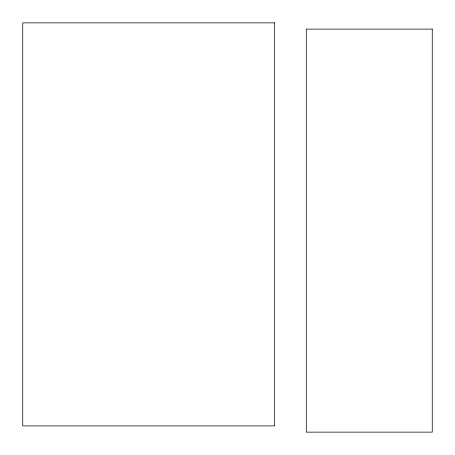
<?xml version="1.0" encoding="UTF-8"?>
<svg xmlns="http://www.w3.org/2000/svg" width="455" height="455" viewBox="0 0 455 455"><rect width="100%" height="100%" fill="white"/><g stroke="black" fill="none" stroke-linecap="round" stroke-linejoin="round"><path stroke-width="0.68" d="M274.649 22.858L22.75 22.858L22.75 425.897L274.649 425.897L274.649 22.858M432.25 29.103L306.3 29.103L306.3 432.142L432.25 432.142L432.25 29.103"/></g></svg>
